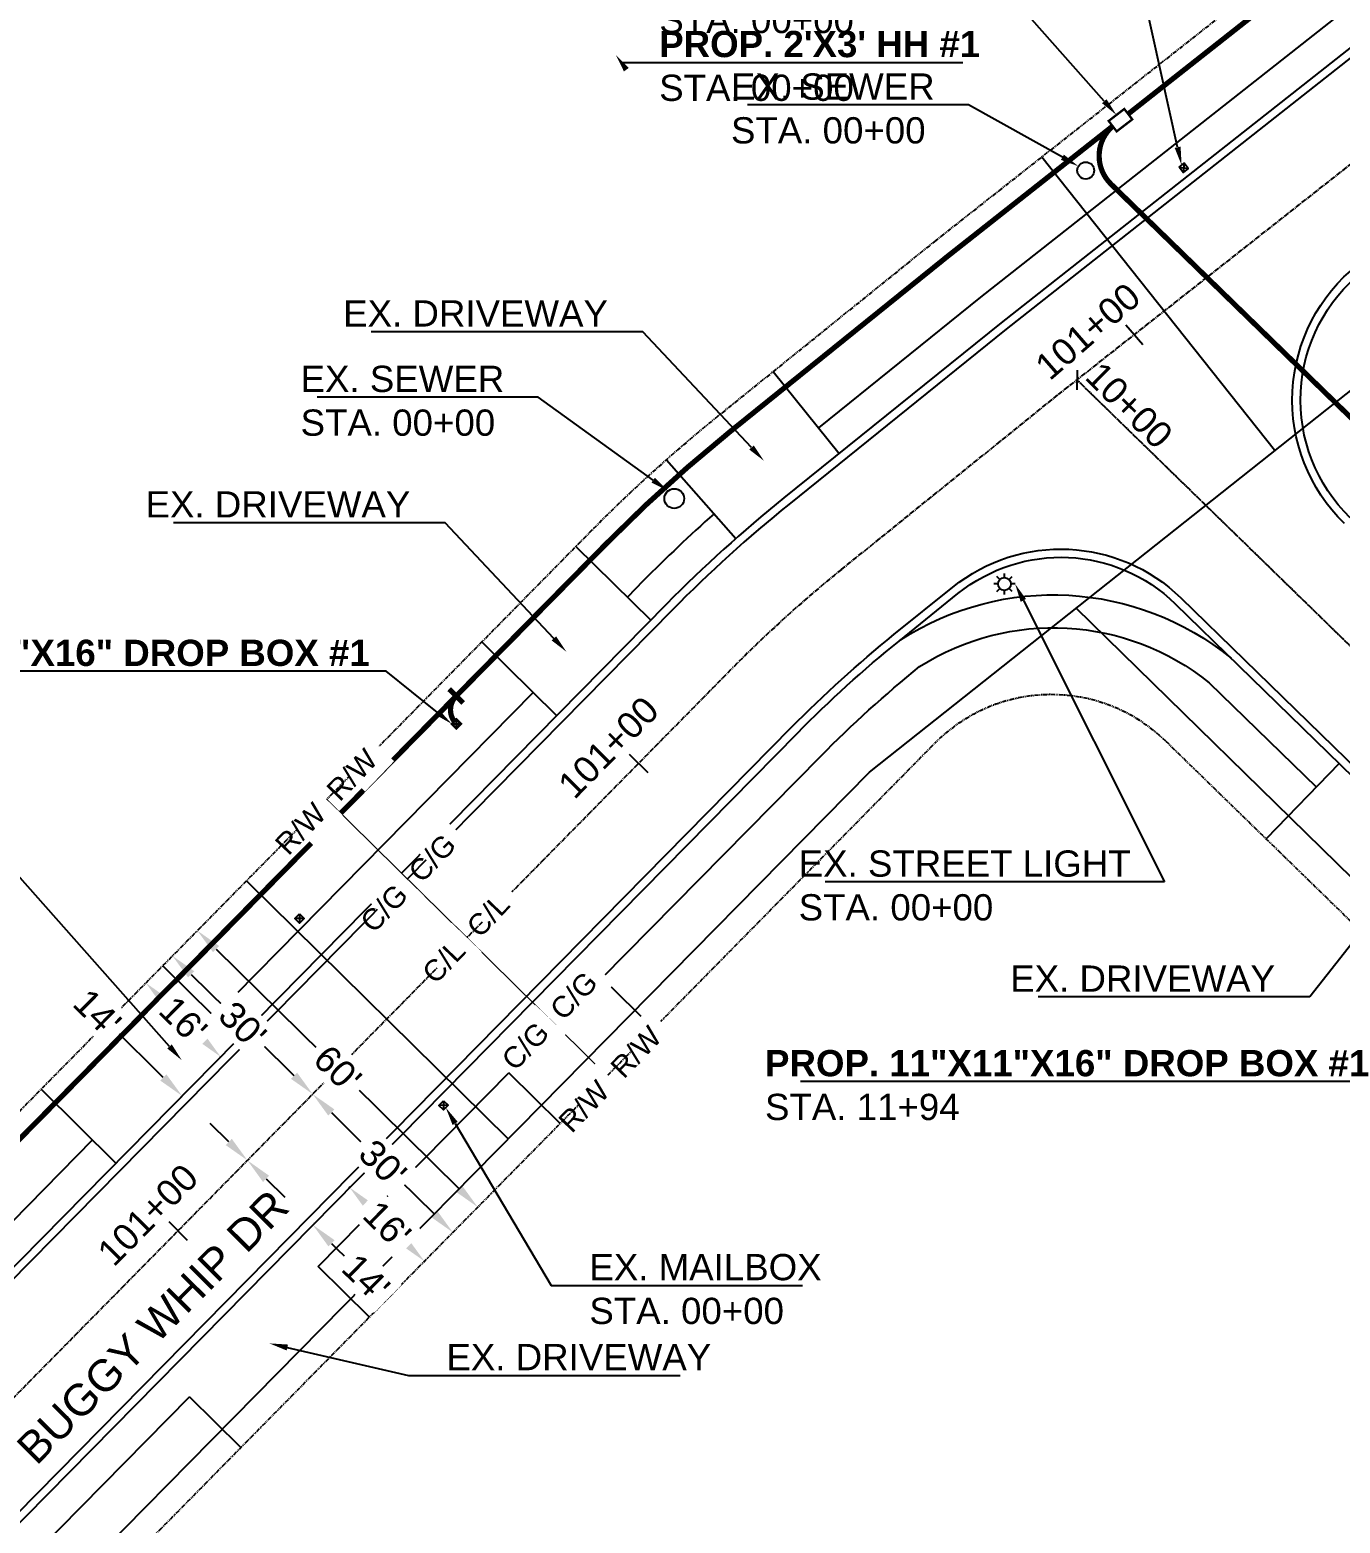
# Model space of a CAD drawing. Header units: feet. Extents: x -173233 to 8939709, y -5822937 to 440401.
# Drawn here: x 4505287 to 4505486.7, y -1445796.4 to -1445569 of the extents above; entities that cross this region are included whole.
import ezdxf
from ezdxf import colors
from ezdxf.entities.mleader import LeaderData, LeaderLine
from ezdxf.lldxf.tags import DXFTag
from ezdxf.math import Vec2, Vec3

# ---------------------------------------------------------------- set-up
doc = ezdxf.new("R2010")
doc.units = ezdxf.units.FT
doc.header["$MEASUREMENT"] = 0
doc.linetypes.add('CENTER2', pattern=[1.125, 0.75, -0.125, 0.125, -0.125])
doc.linetypes.add('PHANTOM2', pattern=[1.25, 0.625, -0.125, 0.125, -0.125, 0.125, -0.125])
doc.layers.get('DEFPOINTS').update_dxf_attribs({"color": 3, "lineweight": 0})
for name, color, linetype in [('-TBLOCK', 7, 'Continuous'), ('0 @ 40 (1)', 7, 'Continuous'), ('CHC-CENTERLINE', 254, 'CENTER2'), ('CHC-ROW', 4, 'PHANTOM2'), ('CONSTRUCTION', 6, 'Continuous')]:
    doc.layers.add(name, color=color, linetype=linetype)
for name, color, linetype, lineweight in [('C-Anno', 7, 'Continuous', 25), ('C-Anno @ 1', 7, 'Continuous', 25), ('C-Anno @ 40 (1)', 7, 'Continuous', 25), ('C-Anno @ 40 (2)', 7, 'Continuous', 25), ('CHC-CURB-EOP', 5, 'Continuous', 25), ('DIMS', 7, 'Continuous', 5), ('DIMS @ 40', 7, 'Continuous', 5), ('FTR-PROPOSED EQUIPMENT', 7, 'Continuous', 0)]:
    doc.layers.add(name, color=color, linetype=linetype, lineweight=lineweight)
doc.styles.add('MTCS Standard', font='arial.ttf', dxfattribs={"height": 0.08})
doc.styles.add('Notes', font='arial.ttf', dxfattribs={"height": 0.1})
doc.styles.get("Standard").update_dxf_attribs({"font": 'arial.ttf'})
doc.styles.add('Zayo Utilities', font='', dxfattribs={"oblique": 6, "height": 2})
doc.styles.get('Zayo Utilities').set_extended_font_data('Cordia New')
tags = doc.linetypes.add('WATER', pattern='A,1.3,-0.09,["W",Zayo Utilities,S=0.03,R=0,X=-0.03,Y=-0.025],-0.09', length=1.48).pattern_tags.tags
tags[6] = DXFTag(74, 10)
doc.dimstyles.get("Standard").update_dxf_attribs({"dimtxt": 0.1, "dimasz": 0.1, "dimexe": 0.005, "dimexo": 0.00625, "dimgap": 0.005, "dimtad": 0, "dimdec": 0, "dimzin": 0, "dimdsep": 46, "dimtxsty": 'Standard', "dimcen": 0, "dimadec": 0, "dimazin": 0, "dimtfac": 1, "dimtdec": 0, "dimtofl": 0, "dimtmove": 0, "dimatfit": 0, "dimfxl": 1, "dimtfill": 1, "dimtolj": 1, "dimtzin": 0, "dimarcsym": 0})

# ---------------------------------------------------------------- blocks, each defined once
blk = doc.blocks.new('STL')
blk.add_circle((0, 0), 0.977)
at = {"layer": 'CONSTRUCTION'}
for points in [[(-0.98, 0), (-1.62, 0)], [(-0.69, 0.69), (-1.15, 1.15)], [(0, 0.98), (0, 1.62)], [(0.69, 0.69), (1.15, 1.15)], [(1.62, 0), (0.98, 0)], [(-1.15, -1.15), (-0.69, -0.69)], [(0, -1.62), (0, -0.98)], [(1.15, -1.15), (0.69, -0.69)]]:
    blk.add_lwpolyline(points, dxfattribs=at)
blk = doc.blocks.new('*D453')
at = {"layer": 'DEFPOINTS', "color": 0, "transparency": 16777216}
for p in [(4505312.54, -1445706.18), (4505355.27, -1445748.3), (4505355.27, -1445748.3)]:
    blk.add_point(p, dxfattribs=at)
at = {"layer": 'DIMS', "color": 0, "lineweight": -2, "transparency": 16777216}
for p, q in [((4505312.72, -1445706), (4505312.68, -1445706.04)), ((4505315.39, -1445708.99), (4505331.34, -1445724.71)), ((4505352.43, -1445745.5), (4505336.48, -1445729.77)), ((4505355.45, -1445748.13), (4505355.41, -1445748.16))]:
    blk.add_line(p, q, dxfattribs=at)
at = {"layer": 'DIMS', "color": 0, "transparency": 16777216}
for points in [[(4505315.86, -1445708.52), (4505314.93, -1445709.47), (4505312.54, -1445706.18)], [(4505352.89, -1445745.02), (4505351.96, -1445745.97), (4505355.27, -1445748.3)]]:
    blk.add_solid(points, dxfattribs=at)
at = {"layer": 'DIMS', "color": 0, "transparency": 16777216, "insert": (4505333.91, -1445727.24), "char_height": 4, "attachment_point": 5, "rotation": 315.4114, "bg_fill": 3, "box_fill_scale": 1.25, "bg_fill_color": 256, "bg_fill_true_color": 13158600, "bg_fill_transparency": 0}
blk.add_mtext("\\A1;60'", dxfattribs=at)
blk = doc.blocks.new('*D454')
at = {"layer": 'DEFPOINTS', "color": 0, "transparency": 16777216}
for p in [(4505308.75, -1445710.03), (4505308.75, -1445710.03), (4505330.12, -1445731.09)]:
    blk.add_point(p, dxfattribs=at)
at = {"layer": 'DIMS', "color": 0, "lineweight": -2, "transparency": 16777216}
for p, q in [((4505308.93, -1445709.85), (4505308.89, -1445709.89)), ((4505311.6, -1445712.84), (4505316.88, -1445718.04)), ((4505327.27, -1445728.28), (4505322, -1445723.08)), ((4505330.29, -1445730.91), (4505330.26, -1445730.95))]:
    blk.add_line(p, q, dxfattribs=at)
at = {"layer": 'DIMS', "color": 0, "transparency": 16777216}
for points in [[(4505312.07, -1445712.36), (4505311.13, -1445713.31), (4505308.75, -1445710.03)], [(4505327.74, -1445727.81), (4505326.8, -1445728.75), (4505330.12, -1445731.09)]]:
    blk.add_solid(points, dxfattribs=at)
at = {"layer": 'DIMS', "color": 0, "transparency": 16777216, "insert": (4505319.44, -1445720.56), "char_height": 4, "attachment_point": 5, "rotation": 315.4114, "bg_fill": 3, "box_fill_scale": 1.25, "bg_fill_color": 256, "bg_fill_true_color": 13158600, "bg_fill_transparency": 0}
blk.add_mtext("\\A1;30'", dxfattribs=at)
blk = doc.blocks.new('*D455')
at = {"layer": 'DEFPOINTS', "color": 0, "transparency": 16777216}
for p in [(4505330.12, -1445731.09), (4505351.48, -1445752.15), (4505351.48, -1445752.15)]:
    blk.add_point(p, dxfattribs=at)
at = {"layer": 'DIMS', "color": 0, "lineweight": -2, "transparency": 16777216}
for p, q in [((4505330.29, -1445730.91), (4505330.26, -1445730.95)), ((4505332.97, -1445733.9), (4505338.24, -1445739.1)), ((4505348.64, -1445749.34), (4505343.36, -1445744.14)), ((4505351.66, -1445751.97), (4505351.62, -1445752.01))]:
    blk.add_line(p, q, dxfattribs=at)
at = {"layer": 'DIMS', "color": 0, "transparency": 16777216}
for points in [[(4505333.44, -1445733.42), (4505332.5, -1445734.37), (4505330.12, -1445731.09)], [(4505349.1, -1445748.87), (4505348.17, -1445749.82), (4505351.48, -1445752.15)]]:
    blk.add_solid(points, dxfattribs=at)
at = {"layer": 'DIMS', "color": 0, "transparency": 16777216, "insert": (4505340.8, -1445741.62), "char_height": 4, "attachment_point": 5, "rotation": 315.4114, "bg_fill": 3, "box_fill_scale": 1.25, "bg_fill_color": 256, "bg_fill_true_color": 13158600, "bg_fill_transparency": 0}
blk.add_mtext("\\A1;30'", dxfattribs=at)
blk = doc.blocks.new('*D456')
at = {"layer": 'DIMS', "color": 0, "lineweight": -2, "transparency": 16777216}
for p, q in [((4505304.59, -1445714.25), (4505304.55, -1445714.3)), ((4505307.54, -1445716.96), (4505307.96, -1445717.38)), ((4505313.23, -1445722.58), (4505312.81, -1445722.16)), ((4505315.99, -1445725.48), (4505315.94, -1445725.53))]:
    blk.add_line(p, q, dxfattribs=at)
at = {"layer": 'DIMS', "color": 0, "transparency": 16777216}
for points in [[(4505308, -1445716.49), (4505307.07, -1445717.44), (4505304.69, -1445714.15)], [(4505313.7, -1445722.1), (4505312.76, -1445723.05), (4505316.08, -1445725.39)]]:
    blk.add_solid(points, dxfattribs=at)
at = {"layer": 'DIMS', "color": 0, "transparency": 16777216, "insert": (4505310.38, -1445719.77), "char_height": 4, "attachment_point": 5, "rotation": 315.4114, "bg_fill": 3, "box_fill_scale": 1.25, "bg_fill_color": 256, "bg_fill_true_color": 13158600, "bg_fill_transparency": 0}
blk.add_mtext("\\A1;16'", dxfattribs=at)
at = {"layer": 'DEFPOINTS', "color": 0, "transparency": 16777216}
for p in [(4505304.69, -1445714.15), (4505304.77, -1445714.07), (4505316.16, -1445725.3)]:
    blk.add_point(p, dxfattribs=at)
blk = doc.blocks.new('*D457')
at = {"layer": 'DIMS', "color": 0, "lineweight": -2, "transparency": 16777216}
for p, q in [((4505335.85, -1445745.22), (4505335.61, -1445745.46)), ((4505338.6, -1445748.13), (4505339.02, -1445748.54)), ((4505344.3, -1445753.74), (4505343.87, -1445753.32)), ((4505347.24, -1445756.45), (4505347.01, -1445756.69))]:
    blk.add_line(p, q, dxfattribs=at)
at = {"layer": 'DIMS', "color": 0, "transparency": 16777216}
for points in [[(4505339.07, -1445747.65), (4505338.13, -1445748.6), (4505335.75, -1445745.32)], [(4505344.77, -1445753.27), (4505343.83, -1445754.22), (4505347.15, -1445756.55)]]:
    blk.add_solid(points, dxfattribs=at)
at = {"layer": 'DIMS', "color": 0, "transparency": 16777216, "insert": (4505341.45, -1445750.93), "char_height": 4, "attachment_point": 5, "rotation": 315.4114, "bg_fill": 3, "box_fill_scale": 1.25, "bg_fill_color": 256, "bg_fill_true_color": 13158600, "bg_fill_transparency": 0}
blk.add_mtext("\\A1;16'", dxfattribs=at)
at = {"layer": 'DEFPOINTS', "color": 0, "transparency": 16777216}
for p in [(4505336.02, -1445745.04), (4505347.15, -1445756.55), (4505347.42, -1445756.27)]:
    blk.add_point(p, dxfattribs=at)
blk = doc.blocks.new('*D458')
at = {"layer": 'DEFPOINTS', "color": 0, "transparency": 16777216}
for p in [(4505310.2, -1445731.35), (4505310.2, -1445731.35), (4505320.17, -1445741.18)]:
    blk.add_point(p, dxfattribs=at)
at = {"layer": 'DIMS', "color": 0, "lineweight": -2, "transparency": 16777216}
for p, q in [((4505307.35, -1445728.55), (4505299.74, -1445721.05)), ((4505310.03, -1445731.53), (4505310.06, -1445731.5)), ((4505320, -1445741.36), (4505320.03, -1445741.33)), ((4505323.02, -1445743.99), (4505325.87, -1445746.8))]:
    blk.add_line(p, q, dxfattribs=at)
at = {"layer": 'DIMS', "color": 0, "transparency": 16777216}
for points in [[(4505307.82, -1445728.07), (4505306.88, -1445729.02), (4505310.2, -1445731.35)], [(4505323.48, -1445743.52), (4505322.55, -1445744.47), (4505320.17, -1445741.18)]]:
    blk.add_solid(points, dxfattribs=at)
at = {"layer": 'DIMS', "color": 0, "transparency": 16777216, "insert": (4505297.31, -1445718.65), "char_height": 4, "attachment_point": 5, "rotation": 315.4114, "bg_fill": 3, "box_fill_scale": 1.25, "bg_fill_color": 256, "bg_fill_true_color": 13158600, "bg_fill_transparency": 0}
blk.add_mtext("\\A1;14'", dxfattribs=at)
blk = doc.blocks.new('*D459')
at = {"layer": 'DEFPOINTS', "color": 0, "transparency": 16777216}
for p in [(4505320.17, -1445741.18), (4505330.14, -1445751.01), (4505330.14, -1445751.01)]:
    blk.add_point(p, dxfattribs=at)
at = {"layer": 'DIMS', "color": 0, "lineweight": -2, "transparency": 16777216}
for p, q in [((4505317.32, -1445738.37), (4505314.47, -1445735.56)), ((4505320.35, -1445741), (4505320.31, -1445741.04)), ((4505330.32, -1445750.83), (4505330.28, -1445750.87)), ((4505332.99, -1445753.82), (4505335.84, -1445756.62))]:
    blk.add_line(p, q, dxfattribs=at)
at = {"layer": 'DIMS', "color": 0, "transparency": 16777216}
for points in [[(4505317.79, -1445737.9), (4505316.85, -1445738.85), (4505320.17, -1445741.18)], [(4505333.46, -1445753.34), (4505332.52, -1445754.29), (4505330.14, -1445751.01)]]:
    blk.add_solid(points, dxfattribs=at)
at = {"layer": 'DIMS', "color": 0, "transparency": 16777216, "insert": (4505338.26, -1445759.01), "char_height": 4, "attachment_point": 5, "rotation": 315.4114, "bg_fill": 3, "box_fill_scale": 1.25, "bg_fill_color": 256, "bg_fill_true_color": 13158600, "bg_fill_transparency": 0}
blk.add_mtext("\\A1;14'", dxfattribs=at)
blk = doc.blocks.new('*U483')
at = {"layer": 'C-Anno @ 40 (1)'}
ml = blk.add_multileader_mtext('Standard', dxfattribs=at)
ml.set_content('{\\fArial|b1|i0|c0|p34;PROP. 17"X30" HH #2\\P}STA. 11+71', color=256, style='Notes')
ml.set_leader_properties()
ml.build(insert=Vec2(0, 0))
ml.multileader.update_dxf_attribs({"text_left_attachment_type": 6, "text_right_attachment_type": 6, "dogleg_length": 0.0548, "arrow_head_size": 2.8, "scale": 40})
ctx = ml.context
ctx.base_point, ctx.scale, ctx.arrow_head_size, ctx.landing_gap_size, ctx.plane_origin = Vec3(4505056.84, -1445665.63), 40, 2.8, 3.6, Vec3(4505071.34, -1445648.31)
ctx.left_attachment, ctx.right_attachment = 6, 6
notes = []
notes.append((ctx, [(0, (1, 1, 0), (4505054.65, -1445665.63), (1, 0), 2.19, [(0, [(4505053.8, -1445664.46)], 0, [])])]))
ctx.mtext.insert, ctx.mtext.width, ctx.mtext.defined_height, ctx.mtext.flow_direction = Vec3(4505060.44, -1445660.83), 69.3546, 4.8, 5
at = {"layer": 'C-Anno @ 40 (2)'}
ml = blk.add_multileader_mtext('Standard', dxfattribs=at)
ml.set_content('{\\fArial|b1|i0|c0|p34;PROP. 17"X30" HH #2\\P}STA. 11+71', color=256, style='Notes')
ml.set_leader_properties()
ml.build(insert=Vec2(0, 0))
ml.multileader.update_dxf_attribs({"text_left_attachment_type": 6, "text_right_attachment_type": 6, "dogleg_length": 0.0548, "arrow_head_size": 2.8, "scale": 40})
ctx = ml.context
ctx.base_point, ctx.scale, ctx.arrow_head_size, ctx.landing_gap_size, ctx.plane_origin = Vec3(4505161.71, -1445680.75), 40, 2.8, 3.6, Vec3(4505071.34, -1445648.31)
ctx.left_attachment, ctx.right_attachment = 6, 6
notes.append((ctx, [(0, (1, 1, 0), (4505159.52, -1445680.75), (1, 0), 2.19, [(0, [(4505144.22, -1445699.98)], 0, [])])]))
ctx.mtext.insert, ctx.mtext.width, ctx.mtext.defined_height, ctx.mtext.flow_direction = Vec3(4505165.31, -1445675.95), 69.3546, 4.8, 5
for ctx, leaders in notes:
    for number, flags, end, landing, length, lines in leaders:
        leader = LeaderData()
        leader.index, (leader.has_last_leader_line, leader.has_dogleg_vector, leader.attachment_direction) = number, flags
        leader.last_leader_point, leader.dogleg_vector, leader.dogleg_length = Vec3(end), Vec3(landing), length
        for number, points, colour, breaks in lines:
            line = LeaderLine()
            line.index, line.vertices, line.color, line.breaks = number, Vec3.list(points), colors.encode_raw_color(colour), breaks
            leader.lines.append(line)
        ctx.leaders.append(leader)
blk = doc.blocks.new('*U489')
at = {"layer": 'C-Anno @ 40 (1)'}
ml = blk.add_multileader_mtext('Standard', dxfattribs=at)
ml.set_content("{\\fArial|b1|i0|c0|p34;PROP. 2'X3' HH #1\\P}STA. 00+00", color=256, style='Notes')
ml.set_leader_properties()
ml.build(insert=Vec2(0, 0))
ml.multileader.update_dxf_attribs({"text_left_attachment_type": 6, "text_right_attachment_type": 6, "dogleg_length": 0.0548, "arrow_head_size": 2.8, "scale": 40})
ctx = ml.context
ctx.base_point, ctx.scale, ctx.arrow_head_size, ctx.landing_gap_size, ctx.plane_origin = Vec3(4505379.33, -1445573.91), 40, 2.8, 3.6, Vec3(4505393.84, -1445556.6)
ctx.left_attachment, ctx.right_attachment = 6, 6
notes = []
notes.append((ctx, [(0, (1, 1, 0), (4505377.14, -1445573.91), (1, 0), 2.19, [(0, [(4505376.3, -1445572.74)], 0, [])])]))
ctx.mtext.insert, ctx.mtext.width, ctx.mtext.defined_height, ctx.mtext.flow_direction = Vec3(4505382.93, -1445569.11), 69.3546, 4.8, 5
at = {"layer": 'C-Anno @ 40 (2)'}
ml = blk.add_multileader_mtext('Standard', dxfattribs=at)
ml.set_content("{\\fArial|b1|i0|c0|p34;PROP. 2'X3' HH #1\\P}STA. 00+00", color=256, style='Notes')
ml.set_leader_properties()
ml.build(insert=Vec2(0, 0))
ml.multileader.update_dxf_attribs({"text_left_attachment_type": 6, "text_right_attachment_type": 6, "dogleg_length": 0.0548, "arrow_head_size": 2.8, "scale": 40})
ctx = ml.context
ctx.base_point, ctx.scale, ctx.arrow_head_size, ctx.landing_gap_size, ctx.plane_origin = Vec3(4505379.35, -1445563.57), 40, 2.8, 3.6, Vec3(4505393.84, -1445556.6)
ctx.left_attachment, ctx.right_attachment = 6, 6
notes.append((ctx, [(1, (1, 1, 0), (4505436.36, -1445563.57), (-1, 0), 2.19, [(0, [(4505452.63, -1445581.92)], 0, [])])]))
ctx.mtext.insert, ctx.mtext.width, ctx.mtext.defined_height, ctx.mtext.flow_direction = Vec3(4505382.95, -1445558.77), 69.3546, 4.8, 5
for ctx, leaders in notes:
    for number, flags, end, landing, length, lines in leaders:
        leader = LeaderData()
        leader.index, (leader.has_last_leader_line, leader.has_dogleg_vector, leader.attachment_direction) = number, flags
        leader.last_leader_point, leader.dogleg_vector, leader.dogleg_length = Vec3(end), Vec3(landing), length
        for number, points, colour, breaks in lines:
            line = LeaderLine()
            line.index, line.vertices, line.color, line.breaks = number, Vec3.list(points), colors.encode_raw_color(colour), breaks
            leader.lines.append(line)
        ctx.leaders.append(leader)

msp = doc.modelspace()

# ---------------------------------------------------------------- linework, layer by layer
at = {"layer": '-TBLOCK'}
for p, q in [((4505462.17, -1445589.88), (4505462.96, -1445589.26)), ((4505463.58, -1445590.05), (4505462.79, -1445590.66)), ((4505328.11, -1445705.05), (4505327.4, -1445704.35)), ((4505328.1, -1445703.64), (4505328.81, -1445704.34)), ((4505350.05, -1445733.5), (4505349.34, -1445732.8)), ((4505350.04, -1445732.09), (4505350.75, -1445732.79))]:
    msp.add_line(p, q, dxfattribs=at)
at = {"layer": '-TBLOCK', "const_width": 0.35}
for points in [[(4505453.82, -1445581), (4505451.44, -1445582.83), (4505452.66, -1445584.42), (4505455.04, -1445582.59)], [(4505351.31, -1445674.69), (4505352.01, -1445673.98), (4505352.73, -1445674.68), (4505352.02, -1445675.39)]]:
    msp.add_lwpolyline(points, close=True, dxfattribs=at)
at = {"layer": '-TBLOCK'}
for points in [[(4505462.17, -1445589.88), (4505463.58, -1445590.05), (4505462.96, -1445589.26), (4505462.79, -1445590.66)], [(4505328.1, -1445703.64), (4505328.11, -1445705.05), (4505328.81, -1445704.34), (4505327.4, -1445704.35)], [(4505350.04, -1445732.09), (4505350.05, -1445733.5), (4505350.75, -1445732.79), (4505349.34, -1445732.8)]]:
    msp.add_lwpolyline(points, close=True, dxfattribs=at)
at = {"layer": '-TBLOCK', "const_width": 0.35}
for points in [[(4505352.02, -1445675.39), (4505352.01, -1445673.98)], [(4505352.73, -1445674.68), (4505351.31, -1445674.69)]]:
    msp.add_lwpolyline(points, dxfattribs=at)
at = {"color": 5, "linetype": 'WATER'}
for points in [[(4505241.19, -1445858.34), (4505414.99, -1445682.03), (4505743.63, -1445421.47), (4505763.49, -1445405.83), (4505770.61, -1445400.22)], [(4505441.26, -1445588.3), (4505476.74, -1445632.94)], [(4505446.46, -1445657.02), (4505668.72, -1445874.33), (4505790.45, -1445949.8)], [(4505320.04, -1445698.58), (4505359.92, -1445737.89)]]:
    msp.add_lwpolyline(points, dxfattribs=at)
for points in [[(4505454.05, -1445613.88), (4505456.67, -1445616.9)], [(4505446.62, -1445620.78), (4505446.6, -1445623.78)], [(4505378.37, -1445679.29), (4505381.22, -1445682.1)], [(4505308.17, -1445750.51), (4505311.01, -1445753.32)]]:
    msp.add_lwpolyline(points)
at = {"ltscale": 1000}
for centre, radius in [((4505447.94, -1445590.39), 1.29), ((4505385.23, -1445640.36), 1.5)]:
    msp.add_circle(centre, radius, dxfattribs=at)
at = {"layer": 'CHC-CENTERLINE'}
msp.add_line((4505744.3, -1445912), (4505446.61, -1445622.28), dxfattribs=at)
msp.add_lwpolyline([(4505239.39, -1445823.13), (4505394.03, -1445666.25, -0.02856), (4505410.7, -1445651.17), (4505443.77, -1445624.51), (4505747.4, -1445385.4), (4505754.52, -1445379.8)], format="xyb", dxfattribs=at)
msp.add_lwpolyline([(4505748.54, -1445916.12), (4505446.61, -1445622.28)], dxfattribs=at)
at = {"layer": 'CHC-CURB-EOP'}
for p, q in [((4505400.31, -1445621.01), (4505410.35, -1445633.47)), ((4505384.02, -1445634.44), (4505394.61, -1445646.43)), ((4505370.25, -1445647.64), (4505381.65, -1445658.87)), ((4505355.9, -1445662.2), (4505367.3, -1445673.43)), ((4505307.28, -1445711.53), (4505318.67, -1445722.76)), ((4505382.07, -1445721.12), (4505374.24, -1445713.39)), ((4505367.85, -1445735.55), (4505360.01, -1445727.83)), ((4505288.72, -1445730.35), (4505300.11, -1445741.58)), ((4505338.77, -1445765.05), (4505330.93, -1445757.33)), ((4505319.16, -1445784.94), (4505311.33, -1445777.21))]:
    msp.add_line(p, q, dxfattribs=at)
for points in [[(4505746.63, -1445369.78), (4505738.09, -1445376.51), (4505435.83, -1445614.54), (4505402.7, -1445641.24, 0.02856), (4505384.95, -1445657.3), (4505256.79, -1445787.32, -0.412077), (4505219.8, -1445787.72), (4505211.32, -1445779.48), (4505059.52, -1445631.28, -0.413981), (4505059.06, -1445594.17), (4505114.49, -1445537.3), (4505322.53, -1445322.22, -0.034798), (4505333, -1445312.81), (4505434.88, -1445233.27)], [(4505745.86, -1445368.8), (4505737.31, -1445375.53), (4505435.05, -1445613.56), (4505401.92, -1445640.27, 0.02856), (4505384.06, -1445656.42), (4505255.9, -1445786.44, -0.412077), (4505220.67, -1445786.82), (4505212.19, -1445778.58), (4505060.39, -1445630.38, -0.413981), (4505059.96, -1445595.04), (4505115.39, -1445538.17), (4505323.43, -1445323.09, -0.034798), (4505333.77, -1445313.79), (4505435.65, -1445234.25)], [(4505487.37, -1445644.16, -0.45315), (4505489.42, -1445604.74)], [(4505488.25, -1445643.27, -0.45315), (4505490.2, -1445605.72)], [(4505391.3, -1445642.69, 0.01722), (4505380.5, -1445652.91), (4505378.09, -1445655.36)], [(4505504.41, -1446067.4), (4505402.36, -1445965.06), (4505275.75, -1445842.07, -0.416353), (4505275.35, -1445804.82), (4505403.11, -1445675.2, -0.02856), (4505418.7, -1445661.09), (4505427.67, -1445653.87, -0.379314), (4505462.45, -1445655.49), (4505689.52, -1445876.47, -0.236271)], [(4505505.28, -1446066.51), (4505403.23, -1445964.17), (4505276.62, -1445841.18, -0.416353), (4505276.24, -1445805.69), (4505404, -1445676.08, -0.02856), (4505419.49, -1445662.07), (4505428.46, -1445654.84, -0.379314), (4505461.58, -1445656.39), (4505688.65, -1445877.37, -0.236271)], [(4505419.7, -1445661.9, -0.325025), (4505470.09, -1445664.67, -0.2633)], [(4505374.24, -1445713.39), (4505407.57, -1445679.59, -0.02856), (4505422.63, -1445665.96), (4505422.63, -1445665.96, -0.321614), (4505466.77, -1445668.42), (4505483.1, -1445684.31)], [(4505303.16, -1445859.98), (4505288.77, -1445846.01, -0.416353), (4505288.28, -1445800.59), (4505311.33, -1445777.21)]]:
    msp.add_lwpolyline(points, format="xyb", dxfattribs=at)
for points in [[(4505511.49, -1445547), (4505431.93, -1445609.65), (4505407.21, -1445629.57)], [(4505363.74, -1445669.92), (4505315.11, -1445719.25)], [(4505486.59, -1445680.72), (4505475.43, -1445692.19)], [(4505330.93, -1445757.33), (4505360.01, -1445727.83)], [(4505296.55, -1445738.07), (4505257.3, -1445778.07)]]:
    msp.add_lwpolyline(points, dxfattribs=at)
at = {"layer": 'CHC-ROW'}
for points in [[(4505735.96, -1445356.23), (4505728.84, -1445361.83), (4505425.08, -1445601.05), (4505391.88, -1445627.81, 0.02856), (4505372.67, -1445645.19), (4505256.35, -1445763.19, -0.412079), (4505221.13, -1445763.57), (4505221.13, -1445763.57), (4505080.85, -1445626.59, -0.413981), (4505080.41, -1445591.25), (4505124, -1445546.53), (4505332.06, -1445331.43, -0.034798), (4505341.15, -1445323.25), (4505443.03, -1445243.71)], [(4505514.93, -1446052.11), (4505415.25, -1445952.15), (4505300.03, -1445840.22, -0.416351), (4505299.65, -1445804.74), (4505424.9, -1445677.67, -0.412341), (4505460.14, -1445677.31), (4505674.46, -1445885.9, -0.217469)]]:
    msp.add_lwpolyline(points, format="xyb", dxfattribs=at)
at = {"layer": 'DEFPOINTS'}
msp.add_lwpolyline([(4505332.27, -1445686.18), (4505375, -1445728.3)], dxfattribs=at)
at = {"layer": 'FTR-PROPOSED EQUIPMENT', "const_width": 0.8}
for points in [[(4505559.82, -1445502.58, 0.414214), (4505555.6, -1445502.08), (4505454.41, -1445581.77)], [(4505452.05, -1445583.62), (4505426.95, -1445603.4), (4505393.76, -1445630.14, 0.02856), (4505374.81, -1445647.29), (4505245.21, -1445778.76)], [(4505560.54, -1445698.28), (4505451.8, -1445592.45, -0.438915), (4505452.05, -1445583.62)], [(4505351.99, -1445670.44), (4505351.99, -1445670.44, 0.365977), (4505351.69, -1445674.3), (4505351.69, -1445674.3)]]:
    msp.add_lwpolyline(points, format="xyb", dxfattribs=at)
msp.add_lwpolyline([(4505350.92, -1445669.39), (4505353.06, -1445671.49)], dxfattribs=at)

# ---------------------------------------------------------------- block references
at = {"layer": 'C-Anno'}
for name in ['*U489', '*U483']:
    msp.add_blockref(name, (0, 0), dxfattribs=at)
at = {"layer": 'CONSTRUCTION'}
msp.add_blockref('STL', (4505435.56, -1445653.37), dxfattribs=at)

# ---------------------------------------------------------------- texts
at = {"layer": '0 @ 40 (1)', "style": 'MTCS Standard'}
for s, rotation, p in [('101+00', 40.9753, (4505442.46, -1445622.53)), ('10+00', 315.144, (4505447.62, -1445622.01)), ('101+00', 45.4114, (4505370, -1445686.34)), ('101+00', 45.4114, (4505299.8, -1445757.56))]:
    msp.add_text(s, height=4, rotation=rotation, dxfattribs=at).set_placement(p)

# ---------------------------------------------------------------- leaders
at = {"layer": 'C-Anno'}
ml = msp.add_multileader_mtext('Standard', dxfattribs=at)
ml.set_content('EX. MAILBOX\\PSTA. 00+00', color=256, style='Notes')
ml.set_leader_properties()
ml.build(insert=Vec2(0, 0))
ml.multileader.update_dxf_attribs({"text_left_attachment_type": 6, "text_right_attachment_type": 6, "dogleg_length": 0.126, "arrow_head_size": 2.8, "scale": 40})
ctx = ml.context
ctx.base_point, ctx.scale, ctx.arrow_head_size, ctx.landing_gap_size, ctx.plane_origin = Vec3(4505408.83, -1445547.15), 40, 2.8, 3.6, Vec3(4505392.83, -1445571.8)
ctx.left_attachment, ctx.right_attachment = 6, 6
notes = []
notes.append((ctx, [(1, (1, 1, 0), (4505453.15, -1445547.15), (-1, 0), 2.19, [(2, [(4505462.56, -1445589.57)], 0, [])])]))
ctx.mtext.insert, ctx.mtext.width, ctx.mtext.flow_direction = Vec3(4505412.43, -1445542.35), 43.8475, 5
ml = msp.add_multileader_mtext('Standard', dxfattribs=at)
ml.set_content('EX. MAILBOX\\PSTA. 102+72', color=256, style='Notes')
ml.set_leader_properties()
ml.build(insert=Vec2(0, 0))
ml.multileader.update_dxf_attribs({"text_left_attachment_type": 6, "text_right_attachment_type": 6, "dogleg_length": 0.126, "arrow_head_size": 2.8, "scale": 40})
ctx = ml.context
ctx.base_point, ctx.scale, ctx.arrow_head_size, ctx.landing_gap_size, ctx.plane_origin = Vec3(4505112.42, -1445576.35), 40, 2.8, 3.6, Vec3(4505010.55, -1445563.31)
ctx.left_attachment, ctx.right_attachment = 6, 6
notes.append((ctx, [(0, (1, 1, 0), (4505110.23, -1445576.35), (1, 0), 2.19, [(2, [(4505080.95, -1445581.82)], 0, [])])]))
ctx.mtext.insert, ctx.mtext.width, ctx.mtext.flow_direction = Vec3(4505116.02, -1445571.55), 43.8475, 5
ml = msp.add_multileader_mtext('Standard', dxfattribs=at)
ml.set_content('EX. SEWER\\PSTA. 00+00', color=256, style='Notes')
ml.set_leader_properties()
ml.build(insert=Vec2(0, 0))
ml.multileader.update_dxf_attribs({"text_left_attachment_type": 6, "text_right_attachment_type": 6, "dogleg_length": 0.0523, "arrow_head_size": 2.8})
ctx = ml.context
ctx.base_point, ctx.arrow_head_size, ctx.landing_gap_size, ctx.plane_origin = Vec3(4505390.27, -1445580.39), 2.8, 3.6, Vec3(4505559.51, -1445435.65)
ctx.left_attachment, ctx.right_attachment = 6, 6
notes.append((ctx, [(1, (1, 1, 0), (4505430.1, -1445580.39), (-1, 0), 2.09, [(0, [(4505446.83, -1445589.73)], 0, [])])]))
ctx.mtext.insert, ctx.mtext.width, ctx.mtext.defined_height, ctx.mtext.flow_direction = Vec3(4505393.87, -1445575.59), 40.7312, 2.49, 5
ml = msp.add_multileader_mtext('Standard', dxfattribs=at)
ml.set_content('EX. DRIVEWAY', color=256, style='Notes')
ml.set_leader_properties()
ml.build(insert=Vec2(0, 0))
ml.multileader.update_dxf_attribs({"text_left_attachment_type": 6, "text_right_attachment_type": 6, "dogleg_length": 0.126, "arrow_head_size": 2.8, "scale": 40})
ctx = ml.context
ctx.base_point, ctx.scale, ctx.arrow_head_size, ctx.landing_gap_size, ctx.plane_origin = Vec3(4505331.16, -1445614.95), 40, 2.8, 3.6, Vec3(4505350.71, -1445580.88)
ctx.left_attachment, ctx.right_attachment = 6, 6
notes.append((ctx, [(1, (1, 1, 0), (4505380.44, -1445614.95), (-1, 0), 2.19, [(2, [(4505398.92, -1445634.62)], 0, [])])]))
ctx.mtext.insert, ctx.mtext.width, ctx.mtext.flow_direction = Vec3(4505334.76, -1445610.15), 43.8475, 5
ml = msp.add_multileader_mtext('Standard', dxfattribs=at)
ml.set_content('EX. SEWER\\PSTA. 00+00', color=256, style='Notes')
ml.set_leader_properties()
ml.build(insert=Vec2(0, 0))
ml.multileader.update_dxf_attribs({"text_left_attachment_type": 6, "text_right_attachment_type": 6, "dogleg_length": 0.0523, "arrow_head_size": 2.8})
ctx = ml.context
ctx.base_point, ctx.arrow_head_size, ctx.landing_gap_size, ctx.plane_origin = Vec3(4505324.67, -1445624.92), 2.8, 3.6, Vec3(4505496.2, -1445485.06)
ctx.left_attachment, ctx.right_attachment = 6, 6
notes.append((ctx, [(1, (1, 1, 0), (4505364.5, -1445624.92), (-1, 0), 2.09, [(0, [(4505384.29, -1445639.19)], 0, [])])]))
ctx.mtext.insert, ctx.mtext.width, ctx.mtext.defined_height, ctx.mtext.flow_direction = Vec3(4505328.27, -1445620.12), 40.7312, 2.49, 5
ml = msp.add_multileader_mtext('Standard', dxfattribs=at)
ml.set_content('EX. DRIVEWAY', color=256, style='Notes')
ml.set_leader_properties()
ml.build(insert=Vec2(0, 0))
ml.multileader.update_dxf_attribs({"text_left_attachment_type": 6, "text_right_attachment_type": 6, "dogleg_length": 0.126, "arrow_head_size": 2.8, "scale": 40})
ctx = ml.context
ctx.base_point, ctx.scale, ctx.arrow_head_size, ctx.landing_gap_size, ctx.plane_origin = Vec3(4505301.04, -1445644.04), 40, 2.8, 3.6, Vec3(4505320.59, -1445609.97)
ctx.left_attachment, ctx.right_attachment = 6, 6
notes.append((ctx, [(1, (1, 1, 0), (4505350.31, -1445644.04), (-1, 0), 2.19, [(2, [(4505368.8, -1445663.7)], 0, [])])]))
ctx.mtext.insert, ctx.mtext.width, ctx.mtext.flow_direction = Vec3(4505304.64, -1445639.24), 43.8475, 5
ml = msp.add_multileader_mtext('Standard', dxfattribs=at)
ml.set_content('EX. STREET LIGHT\\PSTA. 00+00', color=256, style='Notes')
ml.set_leader_properties()
ml.build(insert=Vec2(0, 0))
ml.multileader.update_dxf_attribs({"text_left_attachment_type": 6, "text_right_attachment_type": 6, "dogleg_length": 0.0523, "arrow_head_size": 2.8})
ctx = ml.context
ctx.base_point, ctx.arrow_head_size, ctx.landing_gap_size, ctx.plane_origin = Vec3(4505400.59, -1445698.76), 2.8, 3.6, Vec3(4505546.33, -1445498.81)
ctx.left_attachment, ctx.right_attachment = 6, 6
notes.append((ctx, [(1, (1, 1, 0), (4505459.94, -1445698.76), (-1, 0), 2.09, [(0, [(4505437.18, -1445653.37)], 0, [])])]))
ctx.mtext.insert, ctx.mtext.width, ctx.mtext.defined_height, ctx.mtext.flow_direction = Vec3(4505404.19, -1445693.96), 62.9978, 2.49, 5
ml = msp.add_multileader_mtext('Standard', dxfattribs=at)
ml.set_content('EX. DRIVEWAY', color=256, style='Notes')
ml.set_leader_properties()
ml.build(insert=Vec2(0, 0))
ml.multileader.update_dxf_attribs({"text_left_attachment_type": 6, "text_right_attachment_type": 6, "dogleg_length": 0.126, "arrow_head_size": 2.8, "scale": 40})
ctx = ml.context
ctx.base_point, ctx.scale, ctx.arrow_head_size, ctx.landing_gap_size, ctx.plane_origin = Vec3(4505235.84, -1445697.7), 40, 2.8, 3.6, Vec3(4505261.95, -1445672.19)
ctx.left_attachment, ctx.right_attachment = 6, 6
notes.append((ctx, [(1, (1, 1, 0), (4505285.12, -1445697.7), (-1, 0), 2.19, [(2, [(4505310.16, -1445725.92)], 0, [])])]))
ctx.mtext.insert, ctx.mtext.width, ctx.mtext.flow_direction = Vec3(4505239.44, -1445692.9), 43.8475, 5
ml = msp.add_multileader_mtext('Standard', dxfattribs=at)
ml.set_content('EX. DRIVEWAY', color=256, style='Notes')
ml.set_leader_properties()
ml.build(insert=Vec2(0, 0))
ml.multileader.update_dxf_attribs({"text_left_attachment_type": 6, "text_right_attachment_type": 6, "dogleg_length": 0.126, "arrow_head_size": 2.8, "scale": 40})
ctx = ml.context
ctx.base_point, ctx.scale, ctx.arrow_head_size, ctx.landing_gap_size, ctx.plane_origin = Vec3(4505432.83, -1445716.29), 40, 2.8, 3.6, Vec3(4505443.75, -1445675.01)
ctx.left_attachment, ctx.right_attachment = 6, 6
notes.append((ctx, [(1, (1, 1, 0), (4505482.1, -1445716.29), (-1, 0), 2.19, [(2, [(4505495.81, -1445698.8)], 0, [])])]))
ctx.mtext.insert, ctx.mtext.width, ctx.mtext.flow_direction = Vec3(4505436.43, -1445711.49), 43.8475, 5
ml = msp.add_multileader_mtext('Standard', dxfattribs=at)
ml.set_content('EX. MAILBOX\\PSTA. 00+00', color=256, style='Notes')
ml.set_leader_properties()
ml.build(insert=Vec2(0, 0))
ml.multileader.update_dxf_attribs({"text_left_attachment_type": 6, "text_right_attachment_type": 6, "dogleg_length": 0.126, "arrow_head_size": 2.8, "scale": 40})
ctx = ml.context
ctx.base_point, ctx.scale, ctx.arrow_head_size, ctx.landing_gap_size, ctx.plane_origin = Vec3(4505368.69, -1445760.24), 40, 2.8, 3.6, Vec3(4505280, -1445714.63)
ctx.left_attachment, ctx.right_attachment = 6, 6
notes.append((ctx, [(0, (1, 1, 0), (4505366.49, -1445760.24), (1, 0), 2.19, [(2, [(4505350.4, -1445733.14)], 0, [])])]))
ctx.mtext.insert, ctx.mtext.width, ctx.mtext.flow_direction = Vec3(4505372.29, -1445755.44), 43.8475, 5
ml = msp.add_multileader_mtext('Standard', dxfattribs=at)
ml.set_content('EX. DRIVEWAY', color=256, style='Notes')
ml.set_leader_properties()
ml.build(insert=Vec2(0, 0))
ml.multileader.update_dxf_attribs({"text_left_attachment_type": 6, "text_right_attachment_type": 6, "dogleg_length": 0.126, "arrow_head_size": 2.8, "scale": 40})
ctx = ml.context
ctx.base_point, ctx.scale, ctx.arrow_head_size, ctx.landing_gap_size, ctx.plane_origin = Vec3(4505346.9, -1445773.95), 40, 2.8, 3.6, Vec3(4505351.53, -1445750.27)
ctx.left_attachment, ctx.right_attachment = 6, 6
notes.append((ctx, [(0, (1, 1, 0), (4505344.71, -1445773.95), (1, 0), 2.19, [(2, [(4505323.52, -1445769.06)], 0, [])])]))
ctx.mtext.insert, ctx.mtext.width, ctx.mtext.flow_direction = Vec3(4505350.5, -1445769.15), 43.8475, 5
at = {"layer": 'C-Anno @ 1'}
ml = msp.add_multileader_mtext('Standard', dxfattribs=at)
ml.set_content('{\\fArial|b1|i0|c0|p34;PROP. 11"X11"X16" DROP BOX #1\\P}STA. 11+94', color=256, style='Notes')
ml.set_leader_properties()
ml.build(insert=Vec2(0, 0))
ml.multileader.update_dxf_attribs({"text_left_attachment_type": 6, "text_right_attachment_type": 6, "dogleg_length": 0.126, "arrow_head_size": 2.8})
ctx = ml.context
ctx.base_point, ctx.arrow_head_size, ctx.landing_gap_size, ctx.plane_origin = Vec3(4505243.11, -1445666.66), 2.8, 3.6, Vec3(4505593.14, -1445885.59)
ctx.left_attachment, ctx.right_attachment = 6, 6
notes.append((ctx, [(1, (1, 1, 0), (4505341.34, -1445666.66), (-1, 0), 0.228, [(0, [(4505351.31, -1445674.69)], 0, [])])]))
ctx.mtext.insert, ctx.mtext.width, ctx.mtext.defined_height, ctx.mtext.flow_direction = Vec3(4505246.71, -1445661.86), 114.3531, 20.52, 5
ml = msp.add_multileader_mtext('Standard', dxfattribs=at)
ml.set_content('{\\fArial|b1|i0|c0|p34;PROP. 11"X11"X16" DROP BOX #1\\P}STA. 11+94', color=256, style='Notes')
ml.set_leader_properties()
ml.build(insert=Vec2(0, 0))
ml.multileader.update_dxf_attribs({"text_left_attachment_type": 6, "text_right_attachment_type": 6, "dogleg_length": 0.126, "arrow_head_size": 2.8})
ctx = ml.context
ctx.base_point, ctx.arrow_head_size, ctx.landing_gap_size, ctx.plane_origin = Vec3(4505395.46, -1445729.17), 2.8, 3.6, Vec3(4505758.23, -1445956.99)
ctx.left_attachment, ctx.right_attachment = 6, 6
notes.append((ctx, [(1, (1, 1, 0), (4505493.69, -1445729.17), (-1, 0), 0.228, [(0, [(4505526.21, -1445734.64)], 0, [])])]))
ctx.mtext.insert, ctx.mtext.width, ctx.mtext.defined_height, ctx.mtext.flow_direction = Vec3(4505399.06, -1445724.37), 114.3531, 20.52, 5
for ctx, leaders in notes:
    for number, flags, end, landing, length, lines in leaders:
        leader = LeaderData()
        leader.index, (leader.has_last_leader_line, leader.has_dogleg_vector, leader.attachment_direction) = number, flags
        leader.last_leader_point, leader.dogleg_vector, leader.dogleg_length = Vec3(end), Vec3(landing), length
        for number, points, colour, breaks in lines:
            line = LeaderLine()
            line.index, line.vertices, line.color, line.breaks = number, Vec3.list(points), colors.encode_raw_color(colour), breaks
            leader.lines.append(line)
        ctx.leaders.append(leader)

# ---------------------------------------------------------------- next in the draw order: texts
at = {"layer": 'CHC-CENTERLINE', "insert": (4505359.27, -1445701.34), "char_height": 3.2, "attachment_point": 6, "rotation": 46.1911, "bg_fill": 3, "box_fill_scale": 1.5, "bg_fill_color": 256, "bg_fill_transparency": 0}
msp.add_mtext_dynamic_manual_height_columns('C/L', width=3.2, gutter_width=1, heights=[0], dxfattribs=at)
at = {"layer": 'CHC-CURB-EOP', "insert": (4505372.67, -1445713.22), "char_height": 3.2, "attachment_point": 6, "rotation": 46.1911, "bg_fill": 3, "box_fill_scale": 1.5, "bg_fill_color": 256, "bg_fill_transparency": 0}
msp.add_mtext_dynamic_manual_height_columns('C/G', width=3.2, gutter_width=1, heights=[0], dxfattribs=at)
at = {"layer": 'CHC-ROW', "insert": (4505339.13, -1445679.31), "char_height": 3.2, "attachment_point": 6, "rotation": 46.1911, "bg_fill": 3, "box_fill_scale": 1.5, "bg_fill_color": 256, "bg_fill_transparency": 0}
msp.add_mtext_dynamic_manual_height_columns('R/W', width=3.2, gutter_width=1, heights=[0], dxfattribs=at)

# ---------------------------------------------------------------- next in the draw order: texts
at = {"layer": 'CHC-CURB-EOP', "char_height": 3.2, "attachment_point": 6, "rotation": 46.1911, "bg_fill": 3, "box_fill_scale": 1.5, "bg_fill_color": 256, "bg_fill_transparency": 0}
for insert in [(4505351.09, -1445692.25), (4505365.3, -1445720.9)]:
    msp.add_mtext_dynamic_manual_height_columns('C/G', width=3.2, gutter_width=1, heights=[0], dxfattribs=dict(at, insert=insert))
at = {"layer": 'CHC-ROW', "char_height": 3.2, "attachment_point": 6, "rotation": 46.1911, "bg_fill": 3, "box_fill_scale": 1.5, "bg_fill_color": 256, "bg_fill_transparency": 0}
for insert in [(4505331.28, -1445687.53), (4505382.42, -1445721.54)]:
    msp.add_mtext_dynamic_manual_height_columns('R/W', width=3.2, gutter_width=1, heights=[0], dxfattribs=dict(at, insert=insert))

# ---------------------------------------------------------------- next in the draw order: texts
at = {"layer": 'CHC-CURB-EOP', "insert": (4505343.76, -1445699.89), "char_height": 3.2, "attachment_point": 6, "rotation": 46.1911, "bg_fill": 3, "box_fill_scale": 1.5, "bg_fill_color": 256, "bg_fill_transparency": 0}
msp.add_mtext_dynamic_manual_height_columns('C/G', width=3.2, gutter_width=1, heights=[0], dxfattribs=at)
at = {"layer": 'CHC-ROW', "insert": (4505374.47, -1445729.82), "char_height": 3.2, "attachment_point": 6, "rotation": 46.1911, "bg_fill": 3, "box_fill_scale": 1.5, "bg_fill_color": 256, "bg_fill_transparency": 0}
msp.add_mtext_dynamic_manual_height_columns('R/W', width=3.2, gutter_width=1, heights=[0], dxfattribs=at)

# ---------------------------------------------------------------- next in the draw order: texts
at = {"layer": 'CHC-CENTERLINE', "insert": (4505352.5, -1445708.38), "char_height": 3.2, "attachment_point": 6, "rotation": 46.1911, "bg_fill": 3, "box_fill_scale": 1.5, "bg_fill_color": 256, "bg_fill_transparency": 0}
msp.add_mtext_dynamic_manual_height_columns('C/L', width=3.2, gutter_width=1, heights=[0], dxfattribs=at)

# ---------------------------------------------------------------- next in the draw order: dimensions: what is measured, and where the dimension line sits
at = {"layer": 'DIMS @ 40'}
dim = msp.add_aligned_dim(p1=(4505312.54, -1445706.18), p2=(4505355.27, -1445748.3), distance=0, dimstyle='Standard', override={"dimscale": 40, "dimpost": "'", "dimtix": 0, "dimtofl": 0, "dimtmove": 0, "dimatfit": 0, "dimfxl": 0.75, "dimarcsym": 1}, dxfattribs=at)
dim.commit()
dim.dimension.update_dxf_attribs({"geometry": '*D453', "text_midpoint": (4505333.91, -1445727.24)})

# ---------------------------------------------------------------- next in the draw order: dimensions: what is measured, and where the dimension line sits
dim = msp.add_aligned_dim(p1=(4505330.12, -1445731.09), p2=(4505308.75, -1445710.03), distance=0, dimstyle='Standard', override={"dimscale": 40, "dimpost": "'", "dimtix": 0, "dimtofl": 0, "dimtmove": 0, "dimatfit": 0, "dimfxl": 0.75, "dimarcsym": 1}, dxfattribs=at)
dim.commit()
dim.dimension.update_dxf_attribs({"geometry": '*D454', "text_midpoint": (4505319.44, -1445720.56)})

# ---------------------------------------------------------------- next in the draw order: dimensions: what is measured, and where the dimension line sits
for p1, p2, distance, picture, middle in [((4505316.16, -1445725.3), (4505304.77, -1445714.07), 0.12, '*D456', (4505310.38, -1445719.77)), ((4505330.12, -1445731.09), (4505351.48, -1445752.15), 0, '*D455', (4505340.8, -1445741.62))]:
    dim = msp.add_aligned_dim(p1=p1, p2=p2, distance=distance, dimstyle='Standard', override={"dimscale": 40, "dimpost": "'", "dimtix": 0, "dimtofl": 0, "dimtmove": 0, "dimatfit": 0, "dimfxl": 0.75, "dimarcsym": 1}, dxfattribs=at)
    dim.commit()
    dim.dimension.update_dxf_attribs({"geometry": picture, "text_midpoint": middle})

# ---------------------------------------------------------------- next in the draw order: dimensions: what is measured, and where the dimension line sits
dim = msp.add_linear_dim(base=(4505310.2, -1445731.35), p1=(4505320.17, -1445741.18), p2=(4505310.2, -1445731.35), angle=135.4114, dimstyle='Standard', override={"dimscale": 40, "dimpost": "'", "dimtix": 0, "dimtofl": 0, "dimtmove": 0, "dimatfit": 0, "dimfxl": 0.75, "dimarcsym": 1}, dxfattribs=at)
dim.commit()
dim.dimension.update_dxf_attribs({"geometry": '*D458', "text_midpoint": (4505297.31, -1445718.65), "dimtype": 161})
dim = msp.add_aligned_dim(p1=(4505336.02, -1445745.04), p2=(4505347.42, -1445756.27), distance=-0.39, dimstyle='Standard', override={"dimscale": 40, "dimpost": "'", "dimtix": 0, "dimtofl": 0, "dimtmove": 0, "dimatfit": 0, "dimfxl": 0.75, "dimarcsym": 1}, dxfattribs=at)
dim.commit()
dim.dimension.update_dxf_attribs({"geometry": '*D457', "text_midpoint": (4505341.45, -1445750.93)})

# ---------------------------------------------------------------- next in the draw order: dimensions: what is measured, and where the dimension line sits
dim = msp.add_aligned_dim(p1=(4505320.17, -1445741.18), p2=(4505330.14, -1445751.01), distance=0, dimstyle='Standard', override={"dimscale": 40, "dimpost": "'", "dimtix": 0, "dimtofl": 0, "dimtmove": 0, "dimatfit": 0, "dimfxl": 0.75, "dimarcsym": 1}, dxfattribs=at)
dim.commit()
dim.dimension.update_dxf_attribs({"geometry": '*D459', "text_midpoint": (4505338.26, -1445759.01)})

# ---------------------------------------------------------------- next in the draw order: texts
at = {"layer": 'C-Anno', "style": 'MTCS Standard'}
msp.add_text('BUGGY WHIP DR', height=4.8, rotation=45.2498, dxfattribs=at).set_placement((4505288.01, -1445787.79))

doc.saveas('drawing.dxf')
